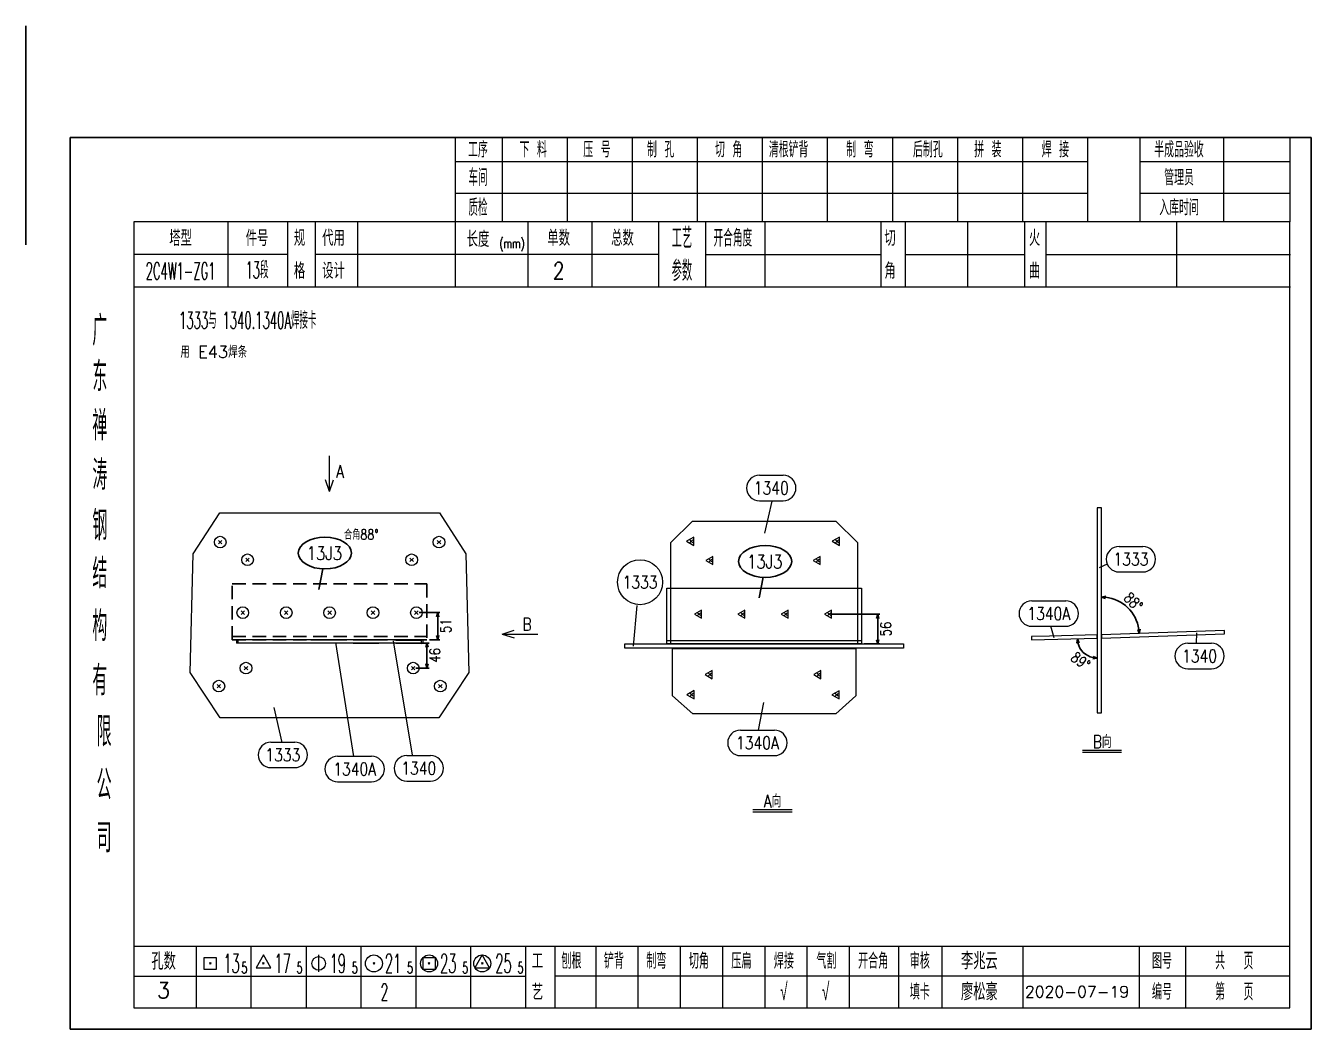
# Model space of a CAD drawing. Extents: x 154981 to 165753, y -86801 to -82885.
# Drawn here: x 164514.5 to 164817.1, y -83536.6 to -83300.4 of the extents above; entities that cross this region are included whole.
import ezdxf
from ezdxf.enums import TextEntityAlignment as Align

# ---------------------------------------------------------------- set-up
doc = ezdxf.new("R2010")
doc.units = 0
doc.header["$MEASUREMENT"] = 0
doc.linetypes.add('HIDDEN2', pattern=[4.7625, 3.175, -1.5875])
doc.linetypes.add('长虚线', pattern=[10, 6, -4])
doc.layers.get('0').update_dxf_attribs({"linetype": 'CONTINUOUS', "lineweight": 25})
doc.layers.get('Defpoints').update_dxf_attribs({"linetype": 'CONTINUOUS'})
for name, color, linetype, lineweight in [('2', 7, 'CONTINUOUS', 25), ('4', 7, 'CONTINUOUS', 25), ('5', 7, 'CONTINUOUS', 25)]:
    doc.layers.add(name, color=color, linetype=linetype, lineweight=lineweight)
doc.styles.add('DimFont', font='simplex.shx', dxfattribs={"width": 0.8, "bigfont": 'gbhzfs.shx'})
doc.styles.get("Standard").update_dxf_attribs({"font": 'simplex.shx', "width": 0.7, "height": 3, "bigfont": 'gbhzfs.shx'})
doc.dimstyles.new('DHDxfDimStyleOpen30', dxfattribs={"dimtxt": 2.5, "dimasz": 2.5, "dimexe": 1.25, "dimexo": 0.625, "dimtad": 2, "dimtxsty": 'DimFont', "dimblk": 'OPEN30', "dimblk1": 'OPEN30', "dimblk2": 'OPEN30', "dimcen": 2.5, "dimadec": 0, "dimazin": 0, "dimtfac": 1, "dimtmove": 0, "dimatfit": 3, "dimfxl": 0, "dimarcsym": 0})

# ---------------------------------------------------------------- blocks, each defined once
blk = doc.blocks.new('板孔17.5')
at = {"layer": '5', "color": 7, "linetype": 'Continuous', "lineweight": 13}
for p, q in [((0, 1), (-0.866, -0.5)), ((-0.3, -0.3), (0.3, 0.3)), ((0.3, -0.3), (-0.3, 0.3)), ((0.866, -0.5), (0, 1)), ((-0.866, -0.5), (0.866, -0.5))]:
    blk.add_line(p, q, dxfattribs=at)
at = {"layer": '5', "color": 7, "linetype": 'Continuous', "lineweight": 0}
blk.add_circle((0, 0), 0.1, dxfattribs=at)
blk = doc.blocks.new('_OPEN30')
at = {"color": 0, "linetype": 'ByBlock', "lineweight": -2}
for p, q in [((-1, 0.27), (0, 0)), ((0, 0), (-1, -0.27)), ((0, 0), (-1, 0))]:
    blk.add_line(p, q, dxfattribs=at)
blk = doc.blocks.new('*D524')
at = {"layer": '5', "color": 3, "linetype": 'Continuous', "lineweight": -2}
for p, q in [((164606.35, -83445.71), (164609.45, -83445.71)), ((164608.95, -83450.62), (164608.95, -83446.71)), ((164606.35, -83451.62), (164609.45, -83451.62))]:
    blk.add_line(p, q, dxfattribs=at)
at = {"layer": 'Defpoints', "color": 0, "linetype": 'Continuous'}
for p in [(164605.73, -83445.71), (164608.95, -83445.71), (164605.73, -83451.62)]:
    blk.add_point(p, dxfattribs=at)
at = {"layer": '5', "color": 3, "linetype": 'Continuous', "lineweight": -2}
for p, rotation in [((164608.95, -83445.71), 90), ((164608.95, -83451.62), 270)]:
    blk.add_blockref('_OPEN30', p, dxfattribs=dict(at, rotation=rotation))
at = {"layer": '5', "color": 6, "linetype": 'Continuous', "lineweight": 18, "insert": (164610.82, -83448.62), "char_height": 2.5, "attachment_point": 5, "rotation": 90, "line_spacing_factor": 0.6, "style": 'DimFont'}
blk.add_mtext('46', dxfattribs=at)
blk = doc.blocks.new('*D525')
at = {"layer": '5', "color": 3, "linetype": 'Continuous', "lineweight": -2}
for p, q in [((164607.1, -83438.56), (164612.02, -83438.56)), ((164611.52, -83439.56), (164611.52, -83443.95)), ((164609.57, -83444.95), (164612.02, -83444.95))]:
    blk.add_line(p, q, dxfattribs=at)
at = {"layer": 'Defpoints', "color": 0, "linetype": 'Continuous'}
for p in [(164606.48, -83438.56), (164608.95, -83444.95), (164611.52, -83444.95)]:
    blk.add_point(p, dxfattribs=at)
at = {"layer": '5', "color": 3, "linetype": 'Continuous', "lineweight": -2}
for p, rotation in [((164611.52, -83438.56), 90), ((164611.52, -83444.95), 270)]:
    blk.add_blockref('_OPEN30', p, dxfattribs=dict(at, rotation=rotation))
at = {"layer": '5', "color": 6, "linetype": 'Continuous', "lineweight": 18, "insert": (164613.4, -83441.66), "char_height": 2.5, "attachment_point": 5, "rotation": 90, "line_spacing_factor": 0.6, "style": 'DimFont'}
blk.add_mtext('51', dxfattribs=at)
blk = doc.blocks.new('板孔21.5')
at = {"layer": '5', "color": 7, "linetype": 'Continuous', "lineweight": 13}
for p, q in [((-0.3, -0.3), (0.3, 0.3)), ((0.3, -0.3), (-0.3, 0.3))]:
    blk.add_line(p, q, dxfattribs=at)
blk.add_circle((0, 0), 1, dxfattribs=at)
blk = doc.blocks.new('*D583')
at = {"layer": '5', "color": 3, "linetype": 'Continuous', "lineweight": -2}
blk.add_arc((164766.7, -83444.59), 4.65, 193.6762, 257.6621, dxfattribs=at)
at = {"layer": 'Defpoints', "color": 0, "linetype": 'Continuous'}
for p in [(164766.7, -83413.9), (164766.7, -83444.59), (164751.28, -83444.95), (164762.71, -83446.98), (164766.7, -83462.14)]:
    blk.add_point(p, dxfattribs=at)
at = {"layer": '5', "color": 3, "linetype": 'Continuous', "lineweight": -2}
for p, rotation in [((164762.05, -83444.7), 97.50725888296401), ((164766.7, -83449.24), 353.8310548914642)]:
    blk.add_blockref('_OPEN30', p, dxfattribs=dict(at, rotation=rotation))
at = {"layer": '5', "color": 6, "linetype": 'Continuous', "lineweight": 18, "insert": (164762.82, -83449.92), "char_height": 2.5, "attachment_point": 5, "rotation": 323.9319, "style": 'DimFont'}
blk.add_mtext('89°', dxfattribs=at)
blk = doc.blocks.new('*D584')
at = {"layer": '5', "color": 3, "linetype": 'Continuous', "lineweight": -2}
blk.add_arc((164767.72, -83443.79), 8.9, 8.4074, 83.5578, dxfattribs=at)
at = {"layer": 'Defpoints', "color": 0, "linetype": 'Continuous'}
for p in [(164767.72, -83413.9), (164775.32, -83439.16), (164767.72, -83443.79), (164796.66, -83442.8), (164767.72, -83462.14)]:
    blk.add_point(p, dxfattribs=at)
at = {"layer": '5', "color": 3, "linetype": 'Continuous', "lineweight": -2}
for p, rotation in [((164767.72, -83434.89), 176.7789165842558), ((164776.62, -83443.48), 275.1863439877316)]:
    blk.add_blockref('_OPEN30', p, dxfattribs=dict(at, rotation=rotation))
at = {"layer": '5', "color": 6, "linetype": 'Continuous', "lineweight": 18, "insert": (164775.25, -83435.99), "char_height": 2.5, "attachment_point": 5, "rotation": 315.9826, "style": 'DimFont'}
blk.add_mtext('88°', dxfattribs=at)
blk = doc.blocks.new('*D585')
at = {"layer": '5', "color": 3, "linetype": 'Continuous', "lineweight": -2}
for p, q in [((164704.28, -83438.91), (164715.57, -83438.91)), ((164715.07, -83439.91), (164715.07, -83444.93)), ((164711.86, -83445.93), (164715.57, -83445.93))]:
    blk.add_line(p, q, dxfattribs=at)
at = {"layer": 'Defpoints', "color": 0, "linetype": 'Continuous'}
for p in [(164703.66, -83438.91), (164711.23, -83445.93), (164715.07, -83445.93)]:
    blk.add_point(p, dxfattribs=at)
at = {"layer": '5', "color": 3, "linetype": 'Continuous', "lineweight": -2}
for p, rotation in [((164715.07, -83438.91), 90), ((164715.07, -83445.93), 270)]:
    blk.add_blockref('_OPEN30', p, dxfattribs=dict(at, rotation=rotation))
at = {"layer": '5', "color": 6, "linetype": 'Continuous', "lineweight": 18, "insert": (164716.95, -83442.42), "char_height": 2.5, "attachment_point": 5, "rotation": 90, "style": 'DimFont'}
blk.add_mtext('56', dxfattribs=at)
blk = doc.blocks.new('CTJGK')
at = {"color": 6, "linetype": 'Continuous'}
for p, q in [((0, 209.97), (292.13, 209.97)), ((0, 0), (0, 209.97)), ((292.13, 209.97), (292.13, 0)), ((292.13, 0), (0, 0))]:
    blk.add_line(p, q, dxfattribs=at)

msp = doc.modelspace()

# ---------------------------------------------------------------- linework, layer by layer
at = {"color": 3, "linetype": 'Continuous'}
for p, q in [((164514.52945, -83351.99112), (164514.52945, -83300.38949)), ((164584.4731, -83428.25973), (164583.52588, -83433.10665)), ((164688.10269, -83430.23435), (164687.15547, -83435.08127))]:
    msp.add_line(p, q, dxfattribs=at)
at = {"linetype": 'HIDDEN2'}
for p, q in [((164563.15498, -83431.81288), (164608.94764, -83431.81288)), ((164563.15498, -83444.94698), (164563.15498, -83431.81288)), ((164608.94764, -83431.81288), (164608.94764, -83444.94698)), ((164563.15498, -83444.14444), (164608.94764, -83444.14444)), ((164563.15498, -83444.94698), (164608.94764, -83444.94698)), ((164665.44042, -83445.92551), (164711.23309, -83445.92551))]:
    msp.add_line(p, q, dxfattribs=at)
at = {"color": 3, "linetype": 'Continuous'}
for centre in [(164584.9391, -83424.52692), (164688.56869, -83426.50154)]:
    msp.add_ellipse(centre, major_axis=(-6.25704, 0), ratio=0.598870525, dxfattribs=at)
at = {"layer": '2', "color": 6, "linetype": 'Continuous', "lineweight": 13}
for p, q in [((164665.44042, -83445.92551), (164665.44042, -83432.79141)), ((164665.44042, -83432.79141), (164711.23309, -83432.79141)), ((164711.23309, -83432.79141), (164711.23309, -83445.92551)), ((164665.44042, -83445.12296), (164711.23309, -83445.12296))]:
    msp.add_line(p, q, dxfattribs=at)
at = {"layer": '4', "color": 1, "linetype": 'Continuous', "lineweight": 18}
for p, q in [((164524.97666, -83326.66733), (164524.97666, -83536.63733)), ((164817.10666, -83326.66733), (164524.97666, -83326.66733)), ((164615.60666, -83326.66733), (164615.60666, -83346.50733)), ((164626.63666, -83326.66733), (164626.63666, -83346.52733)), ((164641.94666, -83326.66733), (164641.94666, -83346.52733)), ((164657.26666, -83326.66733), (164657.26666, -83346.52733)), ((164672.57666, -83326.66733), (164672.57666, -83346.52733)), ((164687.88666, -83326.66733), (164687.88666, -83346.52733)), ((164703.19666, -83326.66733), (164703.19666, -83346.52733)), ((164718.51666, -83326.66733), (164718.51666, -83346.52733)), ((164733.82666, -83326.66733), (164733.82666, -83346.52733)), ((164749.13666, -83326.66733), (164749.13666, -83346.52733)), ((164764.44666, -83326.66733), (164764.44666, -83346.50733)), ((164764.44666, -83326.66733), (164764.44666, -83346.52733)), ((164776.72666, -83326.66733), (164776.72666, -83346.52733)), ((164796.47666, -83326.66733), (164796.47666, -83346.52733)), ((164812.05666, -83326.66733), (164812.05666, -83346.52733)), ((164817.10666, -83356.46733), (164817.10666, -83326.66733)), ((164764.44666, -83332.39733), (164615.60666, -83332.39733)), ((164812.05666, -83332.39733), (164776.72666, -83332.39733)), ((164764.44666, -83339.87733), (164615.60666, -83339.87733)), ((164812.05666, -83339.87733), (164776.72666, -83339.87733)), ((164539.98666, -83346.52733), (164539.98666, -83531.58733)), ((164812.05666, -83346.52733), (164539.98666, -83346.52733)), ((164562.10666, -83346.51733), (164562.10666, -83361.93733)), ((164576.25666, -83361.93733), (164576.25666, -83346.52733)), ((164582.75666, -83361.93733), (164582.75666, -83346.52733)), ((164592.62666, -83346.52733), (164592.62666, -83361.93733)), ((164615.60666, -83346.50733), (164615.60666, -83361.93733)), ((164632.72666, -83346.52733), (164632.72666, -83361.93733)), ((164647.77666, -83346.52733), (164647.77666, -83361.93733)), ((164663.47666, -83346.52733), (164663.47666, -83361.93733)), ((164674.53666, -83346.52733), (164674.53666, -83361.93733)), ((164688.48666, -83346.52733), (164688.48666, -83361.93733)), ((164715.78666, -83346.52733), (164715.78666, -83361.93733)), ((164721.54666, -83346.52733), (164721.54666, -83361.93733)), ((164736.16666, -83346.52733), (164736.16666, -83361.93733)), ((164749.62666, -83346.52733), (164749.62666, -83361.93733)), ((164754.61666, -83346.52733), (164754.61666, -83361.93733)), ((164785.35666, -83346.52733), (164785.35666, -83361.93733)), ((164812.05666, -83531.58733), (164812.05666, -83346.52733)), ((164576.25666, -83354.28733), (164539.98666, -83354.28733)), ((164663.47666, -83354.23733), (164582.75666, -83354.23733)), ((164674.53666, -83354.23733), (164715.78666, -83354.23733)), ((164721.54666, -83354.23733), (164749.62666, -83354.23733)), ((164754.61666, -83354.23733), (164812.23666, -83354.23733)), ((164817.10666, -83536.63733), (164817.10666, -83356.46733)), ((164812.23666, -83361.93733), (164539.98666, -83361.93733)), ((164539.98666, -83517.05733), (164812.05666, -83517.05733)), ((164554.67666, -83517.05733), (164554.67666, -83531.58733)), ((164567.60666, -83531.58733), (164567.60666, -83517.05733)), ((164580.53666, -83517.05733), (164580.53666, -83531.58733)), ((164593.45666, -83531.58733), (164593.45666, -83517.05733)), ((164606.38666, -83517.05733), (164606.38666, -83531.58733)), ((164619.31666, -83531.58733), (164619.31666, -83517.05733)), ((164632.23666, -83531.58733), (164632.23666, -83517.05733)), ((164639.10666, -83531.58733), (164639.10666, -83517.05733)), ((164648.76666, -83531.58733), (164648.76666, -83517.05733)), ((164658.70666, -83531.58733), (164658.70666, -83517.05733)), ((164668.64666, -83531.58733), (164668.64666, -83517.05733)), ((164678.59666, -83531.58733), (164678.59666, -83517.05733)), ((164688.53666, -83531.58733), (164688.53666, -83517.05733)), ((164698.47666, -83531.58733), (164698.47666, -83517.05733)), ((164708.42666, -83531.58733), (164708.42666, -83517.05733)), ((164720.06666, -83531.58733), (164720.06666, -83517.05733)), ((164730.21666, -83531.58733), (164730.21666, -83517.05733)), ((164749.27666, -83531.58733), (164749.27666, -83517.05733)), ((164776.65666, -83531.58733), (164776.65666, -83517.05733)), ((164787.61666, -83531.58733), (164787.61666, -83517.05733)), ((164632.23666, -83524.18733), (164539.98666, -83524.18733)), ((164639.06666, -83524.02733), (164812.05666, -83524.02733)), ((164539.98666, -83531.58733), (164812.05666, -83531.58733)), ((164524.97666, -83536.63733), (164817.10666, -83536.63733))]:
    msp.add_line(p, q, dxfattribs=at)
at = {"layer": '4', "color": 7, "linetype": 'Continuous', "lineweight": 13}
for p, q in [((164556.56266, -83522.55133), (164556.56266, -83519.72333)), ((164556.56266, -83519.72333), (164559.39066, -83519.72333)), ((164559.39066, -83519.72333), (164559.39066, -83522.55133)), ((164570.47666, -83519.13733), (164568.74466, -83522.13733)), ((164572.20866, -83522.13733), (164570.47666, -83519.13733)), ((164583.47666, -83519.13733), (164583.47666, -83523.13733)), ((164608.06266, -83522.55133), (164608.06266, -83519.72333)), ((164608.06266, -83519.72333), (164610.89066, -83519.72333)), ((164610.89066, -83519.72333), (164610.89066, -83522.55133)), ((164621.97666, -83519.13733), (164620.24466, -83522.13733)), ((164623.70866, -83522.13733), (164621.97666, -83519.13733)), ((164559.39066, -83522.55133), (164556.56266, -83522.55133)), ((164557.77666, -83521.33733), (164558.17666, -83520.93733)), ((164558.17666, -83521.33733), (164557.77666, -83520.93733)), ((164568.74466, -83522.13733), (164572.20866, -83522.13733)), ((164570.27666, -83521.33733), (164570.67666, -83520.93733)), ((164570.67666, -83521.33733), (164570.27666, -83520.93733)), ((164596.27666, -83521.33733), (164596.67666, -83520.93733)), ((164596.67666, -83521.33733), (164596.27666, -83520.93733)), ((164610.89066, -83522.55133), (164608.06266, -83522.55133)), ((164609.27666, -83521.33733), (164609.67666, -83520.93733)), ((164609.67666, -83521.33733), (164609.27666, -83520.93733)), ((164620.24466, -83522.13733), (164623.70866, -83522.13733)), ((164621.77666, -83521.33733), (164622.17666, -83520.93733)), ((164622.17666, -83521.33733), (164621.77666, -83520.93733))]:
    msp.add_line(p, q, dxfattribs=at)
for centre, radius in [((164583.47666, -83521.13733), 1.6), ((164596.47666, -83521.13733), 2), ((164609.47666, -83521.13733), 2), ((164621.97666, -83521.13733), 2)]:
    msp.add_circle(centre, radius, dxfattribs=at)
at = {"layer": '5', "color": 7, "linetype": 'Continuous', "lineweight": 13}
for p, q in [((164586.05131, -83410.06152), (164586.05131, -83401.66152)), ((164586.05131, -83410.06152), (164585.11798, -83407.26152)), ((164586.05131, -83410.06152), (164586.98464, -83407.26152)), ((164687.21331, -83406.21688), (164692.81331, -83406.21688)), ((164687.21331, -83412.21688), (164692.81331, -83412.21688)), ((164688.48889, -83419.88604), (164690.18579, -83412.28786)), ((164766.70088, -83413.90343), (164766.70088, -83462.13711)), ((164767.72219, -83413.90343), (164766.70088, -83413.90343)), ((164767.72219, -83462.13711), (164767.72219, -83413.90343)), ((164553.96679, -83424.71897), (164560.1913, -83415.06152)), ((164560.1913, -83415.06152), (164611.91132, -83415.06152)), ((164611.91132, -83415.06152), (164618.13583, -83424.71897)), ((164666.40083, -83422.03738), (164671.45603, -83416.98516)), ((164671.45603, -83416.98516), (164705.21748, -83416.98516)), ((164705.21748, -83416.98516), (164710.27267, -83422.03738)), ((164666.40083, -83445.92551), (164666.40083, -83422.03738)), ((164710.27267, -83422.03738), (164710.27267, -83445.92551)), ((164771.8602, -83422.97817), (164777.4602, -83422.97817)), ((164553.27222, -83452.65818), (164553.96679, -83424.71897)), ((164618.13583, -83424.71897), (164618.8304, -83452.65818)), ((164767.22148, -83427.96043), (164769.15407, -83427.10288)), ((164771.8602, -83428.97817), (164777.4602, -83428.97817)), ((164657.55766, -83446.43616), (164658.43114, -83436.85789)), ((164751.31709, -83435.77756), (164759.31709, -83435.77756)), ((164626.6991, -83443.5891), (164629.4991, -83442.65577)), ((164626.6991, -83443.5891), (164629.4991, -83444.52243)), ((164626.6991, -83443.5891), (164635.0991, -83443.5891)), ((164755.51222, -83444.07369), (164751.24698, -83444.19014)), ((164751.24698, -83444.19014), (164751.27689, -83444.95067)), ((164751.27689, -83444.95067), (164766.70443, -83444.59025)), ((164751.31709, -83441.77756), (164759.31709, -83441.77756)), ((164766.68299, -83443.81271), (164755.51222, -83444.07369)), ((164756.55701, -83444.50297), (164755.78278, -83441.7512)), ((164766.70443, -83444.59025), (164766.68299, -83443.81271)), ((164796.66253, -83442.79584), (164767.72219, -83443.78889)), ((164767.72219, -83443.78889), (164767.74845, -83444.55442)), ((164767.74845, -83444.55442), (164796.6888, -83443.56137)), ((164790.12608, -83445.8104), (164790.15249, -83443.31876)), ((164796.6888, -83443.56137), (164796.66253, -83442.79584)), ((164564.11539, -83444.94698), (164564.11539, -83445.71341)), ((164607.98723, -83444.94698), (164564.11539, -83444.94698)), ((164607.98723, -83445.71341), (164564.11539, -83445.71341)), ((164564.4765, -83444.94652), (164564.47379, -83445.7127)), ((164591.77208, -83472.42785), (164587.51853, -83445.57453)), ((164605.55297, -83472.13857), (164601.12422, -83445.20079)), ((164607.62842, -83445.09932), (164607.6257, -83445.8655)), ((164607.98723, -83444.94698), (164607.98723, -83445.71341)), ((164655.55766, -83446.94681), (164655.55766, -83445.92551)), ((164655.55766, -83445.92551), (164721.11584, -83445.92551)), ((164655.55766, -83446.94681), (164655.55766, -83445.92551)), ((164655.55766, -83445.92551), (164721.11584, -83445.92551)), ((164721.11584, -83446.94681), (164655.55766, -83446.94681)), ((164721.11584, -83446.94681), (164655.55766, -83446.94681)), ((164710.27267, -83445.92551), (164666.40083, -83445.92551)), ((164710.27267, -83445.92551), (164666.40083, -83445.92551)), ((164666.75973, -83446.94681), (164709.91164, -83446.94681)), ((164666.75973, -83446.9647), (164709.91165, -83446.9647)), ((164666.76066, -83458.11988), (164666.75973, -83446.9647)), ((164709.91165, -83446.9647), (164709.91257, -83458.13547)), ((164721.11584, -83445.92551), (164721.11584, -83446.94681)), ((164721.11584, -83445.92551), (164721.11584, -83446.94681)), ((164788.01662, -83445.77415), (164793.61662, -83445.77415)), ((164560.33137, -83463.29519), (164553.27222, -83452.65818)), ((164618.8304, -83452.65818), (164611.77125, -83463.29519)), ((164788.01662, -83451.77415), (164793.61662, -83451.77415)), ((164671.5082, -83462.3858), (164666.76066, -83458.11988)), ((164687.02263, -83466.18618), (164688.24803, -83459.67899)), ((164709.91257, -83458.13547), (164705.16508, -83462.40071)), ((164574.8944, -83469.15236), (164572.9706, -83460.85902)), ((164705.16508, -83462.40071), (164671.5082, -83462.3858)), ((164766.70088, -83462.13711), (164767.72219, -83462.13711)), ((164611.77125, -83463.29519), (164560.33137, -83463.29519)), ((164682.74497, -83466.21406), (164690.74497, -83466.21406)), ((164572.25134, -83469.04943), (164577.85134, -83469.04943)), ((164763.27492, -83470.92559), (164772.47492, -83470.92559)), ((164763.27492, -83471.42559), (164772.47492, -83471.42559)), ((164587.94987, -83472.37357), (164595.94987, -83472.37357)), ((164604.23096, -83472.19117), (164609.83096, -83472.19117)), ((164682.74497, -83472.21406), (164690.74497, -83472.21406)), ((164572.25134, -83475.04943), (164577.85134, -83475.04943)), ((164587.94987, -83478.37357), (164595.94987, -83478.37357)), ((164604.23096, -83478.19117), (164609.83096, -83478.19117)), ((164685.69619, -83484.91642), (164694.89619, -83484.91642)), ((164685.69619, -83485.41642), (164694.89619, -83485.41642))]:
    msp.add_line(p, q, dxfattribs=at)
at = {"layer": '5', "color": 7, "linetype": '长虚线', "lineweight": 13}
for p, q in [((164607.6257, -83445.8655), (164564.47379, -83445.7127)), ((164607.62842, -83445.09932), (164564.4765, -83444.94652))]:
    msp.add_line(p, q, dxfattribs=at)
at = {"layer": '5', "color": 7, "linetype": 'Continuous', "lineweight": 13}
msp.add_circle((164659.12685, -83431.38897), 5.3, dxfattribs=at)
for centre, start, end in [((164687.21331, -83409.21688), 90, 270), ((164692.81331, -83409.21688), 270, 90), ((164771.8602, -83425.97817), 90, 270), ((164777.4602, -83425.97817), 270, 90), ((164751.31709, -83438.77756), 90, 270), ((164759.31709, -83438.77756), 270, 90), ((164788.01662, -83448.77415), 90, 270), ((164793.61662, -83448.77415), 270, 90), ((164682.74497, -83469.21406), 90, 270), ((164690.74497, -83469.21406), 270, 90), ((164572.25134, -83472.04943), 90, 270), ((164577.85134, -83472.04943), 270, 90), ((164587.94987, -83475.37357), 90, 270), ((164595.94987, -83475.37357), 270, 90), ((164604.23096, -83475.19117), 90, 270), ((164609.83096, -83475.19117), 270, 90)]:
    msp.add_arc(centre, 3, start, end, dxfattribs=at)

# ---------------------------------------------------------------- block references
at = {"color": 0, "linetype": 'Continuous'}
msp.add_blockref('CTJGK', (164524.97666, -83536.63733), dxfattribs=at)
at = {"layer": '5', "color": 1, "linetype": 'Continuous', "lineweight": 13}
for name, p, xscale, yscale, zscale, rotation in [('板孔21.5', (164560.29821, -83421.96509), 1.372375689214095, 1.372375689199544, 1.372375689199991, 270), ('板孔21.5', (164611.80441, -83421.96509), 1.372375689214095, 1.372375689199544, 1.372375689199991, 270), ('板孔17.5', (164671.18521, -83421.76673), 1.117049979569856, 1.117049979584408, 1.117049979581388, 90), ('板孔17.5', (164705.48829, -83421.76673), 1.117049979569856, 1.117049979584408, 1.117049979581388, 90), ('板孔21.5', (164566.73655, -83426.11478), 1.372375689214095, 1.372375689199544, 1.372375689199991, 270), ('板孔21.5', (164605.36607, -83426.11478), 1.372375689214095, 1.372375689199544, 1.372375689199991, 270), ('板孔17.5', (164675.69878, -83426.27763), 1.117049979569856, 1.117049979584408, 1.117049979581388, 90), ('板孔17.5', (164700.97473, -83426.27763), 1.117049979569856, 1.117049979584408, 1.117049979581388, 90), ('板孔21.5', (164565.62525, -83438.56384), 1.372375689214095, 1.372375689199544, 1.372375689199991, 270), ('板孔21.5', (164575.83828, -83438.56384), 1.372375689214095, 1.372375689199544, 1.372375689199991, 270), ('板孔21.5', (164586.05131, -83438.56384), 1.372375689214095, 1.372375689199544, 1.372375689199991, 270), ('板孔21.5', (164596.26434, -83438.56384), 1.372375689214095, 1.372375689199544, 1.372375689199991, 270), ('板孔21.5', (164606.47737, -83438.56384), 1.372375689214095, 1.372375689199544, 1.372375689199991, 270), ('板孔17.5', (164673.01721, -83438.90818), 1.117049979569856, 1.117049979584408, 1.117049979581388, 90), ('板孔17.5', (164683.23024, -83438.90818), 1.117049979569856, 1.117049979584408, 1.117049979581388, 90), ('板孔17.5', (164683.23084, -83438.90419), 1.117049979569856, 1.117049979584408, 1.117049979581388, 90), ('板孔17.5', (164693.44327, -83438.90818), 1.117049979569856, 1.117049979584408, 1.117049979581388, 90), ('板孔17.5', (164693.44374, -83438.90503), 1.117049979569856, 1.117049979584408, 1.117049979581388, 90), ('板孔17.5', (164703.6563, -83438.90818), 1.117049979569856, 1.117049979584408, 1.117049979581388, 90), ('板孔21.5', (164566.37512, -83451.62344), 1.372375689214095, 1.372375689199544, 1.372375689199991, 270), ('板孔21.5', (164605.7275, -83451.62344), 1.372375689214095, 1.372375689199544, 1.372375689199991, 270), ('板孔17.5', (164675.53442, -83453.13389), 1.117049979569856, 1.117049979584408, 1.117049979581388, 90), ('板孔17.5', (164701.13867, -83453.14823), 1.117049979569856, 1.117049979584408, 1.117049979581388, 90), ('板孔21.5', (164559.9929, -83455.85894), 1.372375689214095, 1.372375689199544, 1.372375689199991, 270), ('板孔21.5', (164612.10972, -83455.85894), 1.372375689214095, 1.372375689199544, 1.372375689199991, 270), ('板孔17.5', (164671.26776, -83457.87986), 1.117049979569856, 1.117049979584408, 1.117049979581388, 90), ('板孔17.5', (164705.40544, -83457.8948), 1.117049979569856, 1.117049979584408, 1.117049979581388, 90)]:
    msp.add_blockref(name, p, dxfattribs=dict(at, xscale=xscale, yscale=yscale, zscale=zscale, rotation=rotation))

# ---------------------------------------------------------------- texts
at = {"layer": '2', "color": 6, "linetype": 'Continuous', "lineweight": 13}
msp.add_text('用 E43焊条', height=2.8, dxfattribs=at).set_placement((164558.79241, -83377.17928), align=Align.MIDDLE_CENTER)
at = {"layer": '4', "color": 1, "linetype": 'Continuous', "lineweight": 25}
for s, height, width, p in [('工序', 3.7, 0.7, (164620.97666, -83329.53733)), ('下 料', 3.7, 0.7, (164633.97666, -83329.53733)), ('压 号', 3.7, 0.7, (164648.97666, -83329.53733)), ('制 孔', 3.7, 0.7, (164663.97666, -83329.53733)), ('切 角', 3.7, 0.7, (164679.97666, -83329.53733)), ('清根铲背 ', 3.7, 0.7, (164694.97666, -83329.53733)), (' 制 弯', 3.7, 0.7, (164709.97666, -83329.53733)), (' 后制孔', 3.7, 0.7, (164725.97666, -83329.53733)), ('拼 装', 3.7, 0.7, (164740.97666, -83329.53733)), (' 焊 接', 3.7, 0.7, (164755.97666, -83329.53733)), ('半成品验收', 3.7, 0.7, (164785.97666, -83329.53733)), ('车间', 4, 0.7, (164620.97666, -83336.13733)), ('管理员', 3.7, 0.7, (164785.97666, -83336.13733)), ('质检', 4, 0.7, (164620.97666, -83343.19733)), ('入库时间', 3.7, 0.7, (164785.97666, -83343.19733)), ('工艺', 4.8, 0.7, (164668.97666, -83350.37733)), ('(mm)', 2.24, 0.7, (164628.97666, -83351.63733)), ('开合角度', 4, 0.6, (164680.97666, -83350.37733)), ('2C4W1-ZG1', 4, 0.5, (164550.97666, -83358.11733)), ('13段', 4, 0.5, (164568.97666, -83357.86733)), ('2', 4, 0.8, (164639.97666, -83358.08733)), ('参数', 4.8, 0.7, (164668.97666, -83358.08733)), ('广', 6.96, 0.7, (164531.97666, -83372.16733)), ('东', 6.96, 0.7, (164531.97666, -83382.95733)), ('禅', 6.96, 0.7, (164531.97666, -83394.54733)), ('涛', 6.96, 0.7, (164531.97666, -83406.14733)), ('钢', 6.96, 0.7, (164531.97666, -83418.03733)), ('结', 6.96, 0.7, (164531.97666, -83429.34733)), ('构', 6.96, 0.7, (164531.97666, -83441.72733)), ('有', 6.96, 0.7, (164531.97666, -83454.53733)), ('限', 6.96, 0.7, (164532.97666, -83466.53733)), ('公', 6.96, 0.7, (164532.97666, -83479.07733)), ('司', 6.96, 0.7, (164532.97666, -83491.55733)), ('13', 4.47, 0.5, (164562.97666, -83521.13733)), ('17', 4.47, 0.5, (164574.97666, -83521.13733)), ('19', 4.47, 0.5, (164587.97666, -83521.13733)), ('21', 4.47, 0.5, (164600.97666, -83521.13733)), ('23', 4.47, 0.5, (164613.97666, -83521.13733)), ('25', 4.47, 0.5, (164626.97666, -83521.13733)), ('刨根', 3.7, 0.8, (164642.97666, -83520.53733)), ('铲背', 3.7, 0.8, (164652.97666, -83520.53733)), ('制弯', 3.7, 0.8, (164662.97666, -83520.53733)), ('切角', 3.7, 0.8, (164672.97666, -83520.53733)), ('压扁', 3.7, 0.8, (164682.97666, -83520.53733)), ('焊接', 3.7, 0.8, (164692.97666, -83520.53733)), ('气割', 3.7, 0.8, (164702.97666, -83520.53733)), ('开合角', 3.7, 0.8, (164713.97666, -83520.53733)), ('审核', 3.7, 0.8, (164724.97666, -83520.53733)), ('图号', 3.7, 0.8, (164781.97666, -83520.53733)), ('共  页', 4, 0.8, (164798.97666, -83520.53733)), ('5', 2.68, 0.6, (164565.97666, -83522.13733)), ('5', 2.68, 0.6, (164578.97666, -83522.13733)), ('5', 2.68, 0.6, (164591.97666, -83522.13733)), ('5', 2.68, 0.6, (164604.97666, -83522.13733)), ('5', 2.68, 0.6, (164617.97666, -83522.13733)), ('5', 2.68, 0.6, (164630.97666, -83522.13733)), ('2', 4, 0.5, (164598.97666, -83527.88733)), ('√', 4, 0.6, (164692.97666, -83527.80733)), ('√', 4, 0.6, (164702.80666, -83527.80733)), ('填卡', 3.7, 0.8, (164724.97666, -83527.80733)), ('编号', 3.7, 0.8, (164781.97666, -83527.80733)), ('第  页', 4, 0.8, (164798.97666, -83527.80733))]:
    msp.add_text(s, height=height, dxfattribs=dict(at, width=width)).set_placement(p, align=Align.MIDDLE_CENTER)
for s, height, p in [('塔型', 3.7, (164550.97666, -83350.40733)), ('件号', 3.7, (164568.97666, -83350.40733)), ('规', 3.7, (164578.97666, -83350.37733)), ('代用', 3.7, (164586.97666, -83350.37733)), ('长度', 3.7, (164620.97666, -83350.63733)), ('单数', 3.7, (164639.97666, -83350.37733)), ('总数', 3.7, (164654.97666, -83350.37733)), ('切', 3.7, (164717.97666, -83350.37733)), ('火', 3.7, (164751.97666, -83350.37733)), ('格', 3.7, (164578.97666, -83358.08733)), ('设计', 3.7, (164586.97666, -83358.08733)), ('角', 3.7, (164717.97666, -83358.08733)), ('曲', 3.7, (164751.97666, -83358.08733)), ('孔数', 4, (164546.97666, -83520.61733)), ('工', 3.7, (164634.97666, -83520.53733)), ('李兆云', 4, (164738.97666, -83520.53733)), ('3', 3.7, (164546.97666, -83527.44733)), ('艺', 3.7, (164634.97666, -83527.88733)), ('廖松豪', 4, (164738.97666, -83527.80733)), ('2020-07-19', 2.7, (164761.97666, -83527.80733))]:
    msp.add_text(s, height=height, dxfattribs=at).set_placement(p, align=Align.MIDDLE_CENTER)
at = {"layer": '4', "color": 3, "linetype": 'Continuous', "lineweight": 25, "width": 0.5}
msp.add_text('1333与 1340.1340A焊接卡', height=4, dxfattribs=at).set_placement((164566.79114, -83369.73219), align=Align.MIDDLE_CENTER)
at = {"layer": '4', "color": 6, "linetype": 'Continuous', "lineweight": 25, "width": 0.8}
for p in [(164584.83012, -83424.55959), (164688.45971, -83426.53421)]:
    msp.add_text('13J3', height=3.2, dxfattribs=at).set_placement(p, align=Align.MIDDLE_CENTER)
at = {"layer": '5', "color": 1, "linetype": 'Continuous', "lineweight": 13, "width": 0.8}
for s, p in [('A', (164587.61056, -83405.339)), ('B', (164631.43089, -83441.28892))]:
    msp.add_text(s, height=3, dxfattribs=at).set_placement(p, align=Align.MIDDLE_LEFT)
for s, p in [('1340', (164690.01331, -83409.21688)), ('1333', (164774.6602, -83425.97817)), ('1333', (164659.12685, -83431.38897)), ('1340A', (164755.31709, -83438.77756)), ('1340', (164790.81662, -83448.77415)), ('1340A', (164686.74497, -83469.21406)), ('1333', (164575.05134, -83472.04943)), ('1340A', (164591.94987, -83475.37357)), ('1340', (164607.03096, -83475.19117))]:
    msp.add_text(s, height=3, dxfattribs=at).set_placement(p, align=Align.MIDDLE_CENTER)
at = {"layer": '5', "color": 1, "linetype": 'Continuous', "lineweight": 18, "width": 0.8}
msp.add_text('合角88%%D', height=2.4, dxfattribs=at).set_placement((164593.51772, -83420.16396), align=Align.MIDDLE_CENTER)
at = {"layer": '5', "color": 1, "linetype": 'Continuous', "lineweight": 13, "width": 0.8}
for s, p in [('B向', (164767.87492, -83467.42559)), ('A向', (164690.29619, -83481.41642))]:
    msp.add_text(s, height=3, dxfattribs=at).set_placement(p, align=Align.TOP_CENTER)

# ---------------------------------------------------------------- dimensions: what is measured, and where the dimension line sits
at = {"layer": '5', "color": 134, "linetype": 'Continuous', "lineweight": 18}
dim = msp.add_angular_dim_2l(base=(164762.70809, -83446.97923), line1=((164766.70088, -83413.90343), (164766.70088, -83462.13711)), line2=((164751.27689, -83444.95067), (164766.70443, -83444.59025)), dimstyle='DHDxfDimStyleOpen30', override={"dimasz": 1, "dimexe": 0.5, "dimclrd": 3, "dimclre": 3, "dimclrt": 6}, dxfattribs=at)
dim.commit()
dim.dimension.update_dxf_attribs({"geometry": '*D583', "text_midpoint": (164763.96152, -83448.35133), "dimtype": 162})
dim = msp.add_angular_dim_2l(base=(164775.32481, -83439.16458), line1=((164796.66253, -83442.79584), (164767.72219, -83443.78889)), line2=((164767.72219, -83462.13711), (164767.72219, -83413.90343)), dimstyle='DHDxfDimStyleOpen30', override={"dimasz": 1, "dimexe": 0.5, "dimclrd": 3, "dimclre": 3, "dimclrt": 6}, dxfattribs=at)
dim.commit()
dim.dimension.update_dxf_attribs({"geometry": '*D584', "text_midpoint": (164775.25419, -83435.99401)})
for base, p1, p2, angle, text, picture, middle, dimtype in [((164611.52225, -83444.94698), (164606.47737, -83438.56384), (164608.94764, -83444.94698), 270, '51', '*D525', (164611.52225, -83441.66197), 160), ((164608.94918, -83445.71341), (164605.7275, -83451.62344), (164605.7275, -83445.71341), 90, '46', '*D524', (164608.94918, -83448.61648), 161)]:
    dim = msp.add_linear_dim(base=base, p1=p1, p2=p2, angle=angle, text=text, dimstyle='DHDxfDimStyleOpen30', override={"dimasz": 1, "dimexe": 0.5, "dimclrd": 3, "dimclre": 3, "dimclrt": 6}, dxfattribs=at)
    dim.commit()
    dim.dimension.update_dxf_attribs({"geometry": picture, "text_midpoint": middle, "dimtype": dimtype})
dim = msp.add_linear_dim(base=(164715.07102, -83445.92551), p1=(164703.6563, -83438.90818), p2=(164711.23309, -83445.92551), angle=90, text='56', dimstyle='DHDxfDimStyleOpen30', override={"dimasz": 1, "dimexe": 0.5, "dimclrd": 3, "dimclre": 3, "dimclrt": 6}, dxfattribs=at)
dim.commit()
dim.dimension.update_dxf_attribs({"geometry": '*D585', "text_midpoint": (164716.94602, -83442.41684)})

doc.saveas('drawing.dxf')
